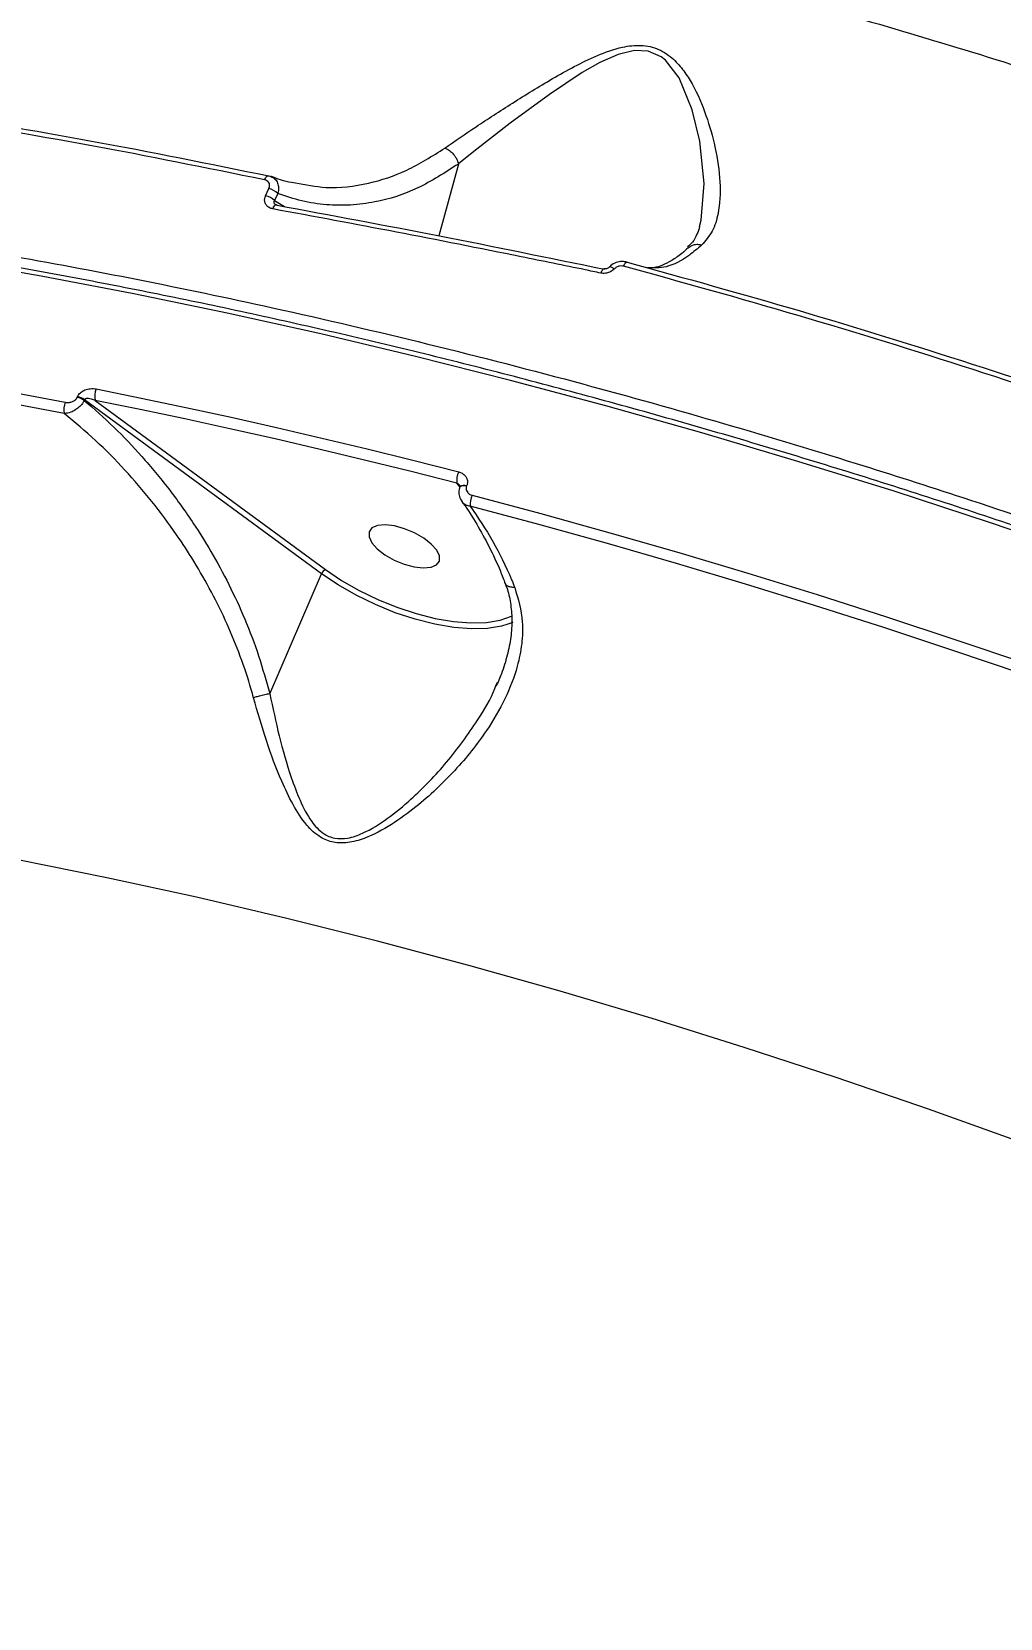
# Model space of a CAD drawing. Header units: millimetres. Extents: x -4688 to 6829, y -6350 to 4771.
# Drawn here: x 2614 to 2728.4, y 1560.9 to 1748.2 of the extents above; entities that cross this region are included whole.
import ezdxf

# ---------------------------------------------------------------- set-up
doc = ezdxf.new("R2010")
doc.units = ezdxf.units.MM
for name, color, linetype in [('DIKOM_ЗОНА', 80, 'Continuous'), ('DIKOM_ОБЪЕКТ', 7, 'Continuous'), ('DIKOM_РАЗМЕР_ЗОНА', 7, 'Continuous'), ('DIKOM_РАЗМЕР_ОБЪЕКТА', 7, 'Continuous')]:
    doc.layers.add(name, color=color, linetype=linetype)
doc.styles.add('style1', font='arial.ttf', dxfattribs={"width": 0.8})
doc.dimstyles.new('1-50', dxfattribs={"dimtxt": 300, "dimasz": 200, "dimexe": 100, "dimexo": 0, "dimgap": 100, "dimtad": 1, "dimtxsty": 'style1', "dimcen": 200, "dimclrd": 7, "dimclre": 7, "dimclrt": 7, "dimadec": 1, "dimazin": 2, "dimtfac": 1, "dimtmove": 0, "dimatfit": 2, "dimfxl": 0, "dimlwd": 25, "dimlwe": 18, "dimarcsym": 0})

# ---------------------------------------------------------------- blocks, each defined once
blk = doc.blocks.new('*D9')
at = {"layer": 'Defpoints', "color": 0, "transparency": 16777216}
for p in [(2285.35, 2926.08), (233.68, -3329.73), (5655.58, -3329.73)]:
    blk.add_point(p, dxfattribs=at)
at = {"layer": 'DIKOM_РАЗМЕР_ОБЪЕКТА', "color": 7, "lineweight": 18, "transparency": 16777216}
for p, q in [((2285.35, 2926.08), (5755.58, 2926.08)), ((233.68, -3329.73), (5755.58, -3329.73))]:
    blk.add_line(p, q, dxfattribs=at)
at = {"layer": 'DIKOM_РАЗМЕР_ОБЪЕКТА', "color": 7, "lineweight": 25, "transparency": 16777216}
blk.add_line((5655.58, 2726.08), (5655.58, -3129.73), dxfattribs=at)
at = {"layer": 'DIKOM_РАЗМЕР_ОБЪЕКТА', "color": 7, "transparency": 16777216}
for points in [[(5622.24, 2726.08), (5688.91, 2726.08), (5655.58, 2926.08)], [(5622.24, -3129.73), (5688.91, -3129.73), (5655.58, -3329.73)]]:
    blk.add_solid(points, dxfattribs=at)
at = {"layer": 'DIKOM_РАЗМЕР_ОБЪЕКТА', "color": 7, "transparency": 16777216, "insert": (5402.4, -130.27), "char_height": 300, "attachment_point": 5, "rotation": 90, "style": 'style1'}
blk.add_mtext('6250', dxfattribs=at)
blk = doc.blocks.new('*D10')
at = {"layer": 'Defpoints', "color": 0, "transparency": 16777216}
for p in [(2960.09, 4770.95), (741.18, -5330.34), (6729.08, -5330.34)]:
    blk.add_point(p, dxfattribs=at)
at = {"layer": 'DIKOM_РАЗМЕР_ЗОНА', "color": 7, "lineweight": 18, "transparency": 16777216}
for p, q in [((2960.09, 4770.95), (6829.08, 4770.95)), ((741.18, -5330.34), (6829.08, -5330.34))]:
    blk.add_line(p, q, dxfattribs=at)
at = {"layer": 'DIKOM_РАЗМЕР_ЗОНА', "color": 7, "lineweight": 25, "transparency": 16777216}
blk.add_line((6729.08, 4570.95), (6729.08, -5130.34), dxfattribs=at)
at = {"layer": 'DIKOM_РАЗМЕР_ЗОНА', "color": 7, "transparency": 16777216}
for points in [[(6695.74, 4570.95), (6762.41, 4570.95), (6729.08, 4770.95)], [(6695.74, -5130.34), (6762.41, -5130.34), (6729.08, -5330.34)]]:
    blk.add_solid(points, dxfattribs=at)
at = {"layer": 'DIKOM_РАЗМЕР_ЗОНА', "color": 7, "transparency": 16777216, "insert": (6475.9, -93.77), "char_height": 300, "attachment_point": 5, "rotation": 90, "style": 'style1'}
blk.add_mtext('10100', dxfattribs=at)
blk = doc.blocks.new('*D11')
at = {"layer": 'Defpoints', "color": 0, "transparency": 16777216}
for p in [(3703.08, 2652.76), (-3188.42, -47.63), (-3188.42, -4921.77)]:
    blk.add_point(p, dxfattribs=at)
at = {"layer": 'DIKOM_РАЗМЕР_ОБЪЕКТА', "color": 7, "lineweight": 18, "transparency": 16777216}
for p, q in [((3703.08, 2652.76), (3703.08, -5021.77)), ((-3188.42, -47.63), (-3188.42, -5021.77))]:
    blk.add_line(p, q, dxfattribs=at)
at = {"layer": 'DIKOM_РАЗМЕР_ОБЪЕКТА', "color": 7, "lineweight": 25, "transparency": 16777216}
blk.add_line((3503.08, -4921.77), (-2988.42, -4921.77), dxfattribs=at)
at = {"layer": 'DIKOM_РАЗМЕР_ОБЪЕКТА', "color": 7, "transparency": 16777216}
for points in [[(-2988.42, -4888.44), (-2988.42, -4955.11), (-3188.42, -4921.77)], [(3503.08, -4888.44), (3503.08, -4955.11), (3703.08, -4921.77)]]:
    blk.add_solid(points, dxfattribs=at)
at = {"layer": 'DIKOM_РАЗМЕР_ОБЪЕКТА', "color": 7, "transparency": 16777216, "insert": (4.08, -4668.6), "char_height": 300, "attachment_point": 5, "style": 'style1'}
blk.add_mtext('6900', dxfattribs=at)
blk = doc.blocks.new('*D12')
at = {"layer": 'Defpoints', "color": 0, "transparency": 16777216}
for p in [(4937.72, 2926.08), (-4688.42, -671.13), (4937.72, -6249.77)]:
    blk.add_point(p, dxfattribs=at)
at = {"layer": 'DIKOM_РАЗМЕР_ЗОНА', "color": 7, "lineweight": 18, "transparency": 16777216}
for p, q in [((4937.72, 2926.08), (4937.72, -6349.77)), ((-4688.42, -671.13), (-4688.42, -6349.77))]:
    blk.add_line(p, q, dxfattribs=at)
at = {"layer": 'DIKOM_РАЗМЕР_ЗОНА', "color": 7, "lineweight": 25, "transparency": 16777216}
blk.add_line((-4488.42, -6249.77), (4737.72, -6249.77), dxfattribs=at)
at = {"layer": 'DIKOM_РАЗМЕР_ЗОНА', "color": 7, "transparency": 16777216}
for points in [[(-4488.42, -6216.44), (-4488.42, -6283.11), (-4688.42, -6249.77)], [(4737.72, -6216.44), (4737.72, -6283.11), (4937.72, -6249.77)]]:
    blk.add_solid(points, dxfattribs=at)
at = {"layer": 'DIKOM_РАЗМЕР_ЗОНА', "color": 7, "transparency": 16777216, "insert": (124.65, -5996.6), "char_height": 300, "attachment_point": 5, "style": 'style1'}
blk.add_mtext('9650', dxfattribs=at)

msp = doc.modelspace()

# ---------------------------------------------------------------- linework, layer by layer
at = {"layer": 'DIKOM_ЗОНА', "color": 3, "lineweight": 15}
msp.add_lwpolyline([(2570.081, -2285.228, 0.3647019), (1741.185, -3270.482), (1741.185, -4330.338, -0.4142136), (741.185, -5330.338), (-888.842, -5330.338, -0.4142136), (-1888.842, -4330.338), (-1888.842, -2671.127, 0.4142136), (-2888.842, -1671.127), (-3688.422, -1671.127, -0.4142136), (-4688.422, -671.127), (-4688.422, 1138.873, -0.4142136), (-3688.422, 2138.873), (-3460.429, 2138.873, 0.2211165), (-2695.804, 2494.398, -0.0334984), (-2377.811, 2824.109, 0.1068234), (-2131.845, 3167.597, -0.2990107), (-1214.167, 3770.271), (731.296, 3770.271, 0.2141904), (1478.609, 4105.799, -0.933016), (4609.303, 1688.518, 0.1481275), (4441.226, 1133.627), (4441.226, -61.127, -0.3647019), (2570.081, -2285.228)], format="xyb", dxfattribs=at)
at = {"layer": 'DIKOM_ОБЪЕКТ', "color": 7, "linetype": 'Continuous', "lineweight": 15}
for p, q in [((2664.41, 1732.611), (2662.1, 1724.142)), ((2642.015, 1731.216), (2642.248, 1731.122)), ((2641.653, 1728.864), (2642.037, 1729.717)), ((2643.075, 1729.143), (2642.69, 1728.288)), ((2644.699, 1730.468), (2645.163, 1730.399)), ((2642.69, 1728.288), (2643.862, 1727.591)), ((2619.406, 1705.067), (2619.443, 1705.152)), ((2620.275, 1704.787), (2620.238, 1704.702)), ((2648.268, 1684.24), (2620.275, 1704.787)), ((2621.544, 1704.698), (2648.737, 1684.738)), ((2664.618, 1694.471), (2664.24, 1694.926)), ((2664.627, 1694.526), (2664.615, 1694.499)), ((2665.401, 1694.64), (2665.389, 1694.613)), ((2642.135, 1670.077), (2648.268, 1684.24)), ((2670.826, 1678.5), (2670.237, 1678.27)), ((2668.814, 1670.922), (2669.014, 1671.455))]:
    msp.add_line(p, q, dxfattribs=at)
at = {"layer": 'DIKOM_ОБЪЕКТ', "color": 7, "linetype": 'Continuous', "lineweight": 15, "flags": 128}
for points in [[(2692.868, 1725.232), (2693.096, 1725.975), (2693.432, 1730.298), (2692.917, 1735.293), (2692.029, 1739), (2690.477, 1742.769), (2688.868, 1744.868), (2688.36, 1745.273), (2686.837, 1745.949), (2685.217, 1746.024), (2683.265, 1745.551), (2681.101, 1744.586), (2679.025, 1743.399), (2675.161, 1740.821), (2670.525, 1737.416), (2666.241, 1734.099), (2664.413, 1732.621), (2664.411, 1732.619), (2664.411, 1732.619)], [(2641.526, 1730.743), (2641.582, 1730.867), (2641.643, 1730.977), (2641.706, 1731.069), (2641.771, 1731.142), (2641.836, 1731.194), (2641.899, 1731.225), (2641.959, 1731.232), (2642.015, 1731.216)], [(2642.503, 1727.312), (2642.56, 1727.447), (2642.621, 1727.564), (2642.686, 1727.659), (2642.753, 1727.732), (2642.819, 1727.778), (2642.883, 1727.798), (2642.922, 1727.796)], [(2642.922, 1727.796), (2642.943, 1727.79), (2642.997, 1727.755)], [(2861.34, 1633.812), (2850.546, 1639.275), (2839.652, 1644.615), (2828.666, 1649.826), (2817.599, 1654.904), (2806.458, 1659.846), (2795.255, 1664.646), (2783.998, 1669.302), (2772.696, 1673.808), (2761.359, 1678.161), (2749.997, 1682.358), (2738.62, 1686.394), (2727.236, 1690.268), (2715.856, 1693.974), (2704.488, 1697.511), (2693.144, 1700.874), (2681.831, 1704.062), (2670.56, 1707.072), (2659.341, 1709.901), (2648.182, 1712.546), (2637.093, 1715.007), (2626.083, 1717.279), (2615.162, 1719.362), (2604.339, 1721.254)], [(2681.252, 1719.731), (2681.303, 1719.868), (2681.358, 1719.987), (2681.414, 1720.086), (2681.469, 1720.162), (2681.522, 1720.212), (2681.572, 1720.235), (2681.603, 1720.235)], [(2682.807, 1720.215), (2682.672, 1720.31), (2682.547, 1720.385), (2682.437, 1720.436), (2682.345, 1720.462), (2682.276, 1720.462), (2682.234, 1720.439)], [(2683.929, 1720.544), (2683.985, 1720.668), (2684.042, 1720.778), (2684.1, 1720.872), (2684.158, 1720.947), (2684.214, 1721.001), (2684.266, 1721.033), (2684.314, 1721.043), (2684.356, 1721.03)], [(2541.769, 1714.883), (2550.923, 1714.144), (2560.196, 1713.244), (2569.584, 1712.182), (2579.079, 1710.96), (2588.674, 1709.579), (2598.364, 1708.038), (2608.142, 1706.34), (2618, 1704.486)], [(2617.881, 1703.165), (2608.045, 1705.016), (2598.289, 1706.71), (2588.62, 1708.247), (2579.045, 1709.626), (2569.572, 1710.845), (2560.205, 1711.904), (2550.951, 1712.803), (2541.818, 1713.539)], [(2664.24, 1694.926), (2658.85, 1696.296), (2653.473, 1697.625), (2648.11, 1698.911), (2642.762, 1700.155), (2637.431, 1701.355), (2632.117, 1702.513), (2626.821, 1703.627), (2621.544, 1704.698)], [(2621.652, 1706.059), (2626.941, 1704.986), (2632.25, 1703.869), (2637.576, 1702.708), (2642.921, 1701.505), (2648.281, 1700.258), (2653.657, 1698.969), (2659.047, 1697.637), (2664.45, 1696.263)], [(2664.615, 1694.499), (2664.618, 1694.505), (2664.69, 1694.589), (2664.812, 1694.643), (2664.975, 1694.666), (2665.171, 1694.656), (2665.389, 1694.613)], [(2664.626, 1694.524), (2664.63, 1694.533), (2664.702, 1694.616), (2664.823, 1694.67), (2664.987, 1694.693), (2665.183, 1694.683), (2665.401, 1694.64)], [(2666.041, 1693.5), (2674.152, 1691.338), (2682.286, 1689.083), (2690.439, 1686.736), (2698.607, 1684.299), (2706.786, 1681.773), (2714.974, 1679.158), (2723.167, 1676.455), (2731.361, 1673.667)], [(2730.991, 1672.414), (2722.816, 1675.196), (2714.641, 1677.893), (2706.471, 1680.502), (2698.31, 1683.023), (2690.16, 1685.455), (2682.025, 1687.796), (2673.909, 1690.046), (2665.816, 1692.204)], [(2661.219, 1687.752), (2660.321, 1688.452), (2659.236, 1689.071), (2658.054, 1689.561), (2656.868, 1689.881), (2655.777, 1690.005), (2654.867, 1689.923), (2654.213, 1689.642), (2653.868, 1689.184), (2653.86, 1688.588), (2654.189, 1687.9), (2654.828, 1687.177), (2655.727, 1686.477), (2656.812, 1685.858), (2657.994, 1685.368), (2659.18, 1685.049), (2660.271, 1684.925), (2661.181, 1685.006), (2661.835, 1685.287), (2662.18, 1685.745), (2662.188, 1686.341), (2661.859, 1687.029), (2661.219, 1687.752)], [(2670.237, 1678.27), (2669.524, 1678.063), (2667.854, 1677.794), (2665.951, 1677.742), (2663.858, 1677.907), (2661.624, 1678.286), (2659.303, 1678.87), (2656.946, 1679.645), (2654.611, 1680.594), (2652.352, 1681.693), (2650.221, 1682.918), (2648.268, 1684.24)], [(2648.737, 1684.738), (2650.631, 1683.456), (2652.697, 1682.269), (2654.888, 1681.203), (2657.152, 1680.283), (2659.436, 1679.531), (2661.688, 1678.965), (2663.854, 1678.597), (2665.883, 1678.437), (2667.729, 1678.488), (2669.348, 1678.748), (2670.702, 1679.213), (2670.802, 1679.26)], [(2774.003, 1599.977), (2763.264, 1604.49), (2752.477, 1608.855), (2741.651, 1613.068), (2730.796, 1617.125), (2719.923, 1621.023), (2709.042, 1624.756), (2698.162, 1628.323), (2687.294, 1631.719), (2676.449, 1634.942), (2665.635, 1637.989), (2654.864, 1640.856), (2644.145, 1643.542), (2633.488, 1646.042), (2622.903, 1648.357), (2612.4, 1650.482)]]:
    msp.add_lwpolyline(points, dxfattribs=at)
at = {"layer": 'DIKOM_ОБЪЕКТ', "color": 7, "linetype": 'Continuous', "lineweight": 15}
for centre, radius, start, end in [((2641.156, 1726.748), 2.174, 45.1003, 76.77821), ((2641.54, 1727.592), 2.183, 45.29183, 76.82166), ((2619.807, 1703.657), 1.988, 155.36734, 194.32946), ((2618.971, 1702.941), 2.169, 54.25146, 78.43366), ((2619.008, 1703.027), 2.169, 54.25146, 78.43366), ((2623.4, 1705.236), 1.932, 154.78421, 196.15777), ((2666.632, 1695.236), 2.412, 154.7911, 187.38813), ((2668.377, 1692.427), 2.571, 155.32354, 184.97744), ((2649.131, 1683.897), 0.928, 115.09179, 158.33887)]:
    msp.add_arc(centre, radius, start, end, dxfattribs=at)
for points, knots in [([(2422.177, 1731.331), (2422.437, 1731.609), (2424.775, 1734.11), (2429.994, 1738.424), (2437.879, 1744.223), (2446.164, 1749.209), (2454.582, 1753.512), (2463.007, 1757.195), (2471.994, 1760.536), (2481.528, 1763.518), (2491.623, 1766.136), (2502.247, 1768.37), (2513.4, 1770.208), (2524.404, 1771.559), (2535.155, 1772.488), (2545.569, 1773.063), (2556.282, 1773.335), (2566.794, 1773.302), (2577.032, 1773.008), (2586.965, 1772.496), (2597.082, 1771.749), (2610.141, 1770.503), (2626.339, 1768.483), (2645.854, 1765.339), (2665.83, 1761.419), (2686.176, 1756.735), (2704.763, 1751.841), (2721.461, 1746.983), (2736.193, 1742.366), (2751.024, 1737.388), (2765.916, 1732.058), (2780.877, 1726.371), (2795.848, 1720.347), (2810.814, 1713.989), (2824.96, 1707.658), (2838.273, 1701.42), (2850.757, 1695.324), (2863.132, 1689.033), (2874.839, 1682.842), (2885.862, 1676.799), (2896.231, 1670.924), (2906.468, 1664.924), (2919.3, 1657.177), (2928.472, 1651.29), (2934.375, 1647.501)], [0, 0, 0, 0, 0.00365, 0.0328019, 0.0620439, 0.0913589, 0.1156482, 0.1400516, 0.1644977, 0.189166, 0.213879, 0.2388182, 0.2638039, 0.2889112, 0.3099625, 0.3310138, 0.3521805, 0.3733471, 0.3916959, 0.4100446, 0.4284708, 0.4468971, 0.4801902, 0.513728, 0.5473846, 0.5811914, 0.6151191, 0.6390115, 0.6630164, 0.6870637, 0.7113279, 0.7356354, 0.7601623, 0.7847334, 0.8094207, 0.8304097, 0.8513987, 0.8724971, 0.8935955, 0.9118753, 0.9301551, 0.9485063, 0.9668575, 1, 1, 1, 1]), ([(2662.812, 1734.5), (2664.006, 1735.323), (2666.429, 1736.993), (2670.765, 1739.801), (2674.7, 1742.239), (2678.085, 1744.137), (2680.811, 1745.473), (2683.468, 1746.432), (2686, 1746.741), (2688.169, 1746.248), (2689.827, 1745.066), (2691.073, 1743.612), (2692.464, 1741.39), (2693.755, 1738.312), (2694.854, 1734.359), (2695.422, 1730.369), (2695.248, 1727.071), (2694.496, 1724.592), (2693.592, 1723.551), (2693.134, 1723.024)], [0, 0, 0, 0, 0.0827068, 0.1677677, 0.252791, 0.296321, 0.3403099, 0.3851502, 0.4167702, 0.4486928, 0.4828641, 0.5139985, 0.545839, 0.6199816, 0.6956288, 0.7852662, 0.8772514, 0.9378615, 1, 1, 1, 1]), ([(2641.526, 1730.743), (2634.628, 1732.144), (2620.809, 1734.951), (2600.446, 1738.3), (2580.337, 1741.064), (2567.306, 1742.297), (2560.781, 1742.915)], [0, 0, 0, 0, 0.248104, 0.4969539, 0.7480901, 1, 1, 1, 1]), ([(2561.388, 1743.369), (2567.805, 1742.763), (2580.657, 1741.549), (2600.625, 1738.818), (2621.054, 1735.471), (2635.021, 1732.636), (2642.015, 1731.216)], [0, 0, 0, 0, 0.2481019, 0.4969506, 0.748088, 1, 1, 1, 1]), ([(2645.163, 1730.399), (2646.361, 1730.164), (2649.201, 1729.606), (2653.645, 1730.165), (2658.382, 1731.679), (2661.325, 1733.553), (2662.812, 1734.5)], [0, 0, 0, 0, 0.20526738, 0.4867071, 0.74067493, 1, 1, 1, 1]), ([(2662.812, 1734.5), (2662.849, 1734.486), (2662.992, 1734.433), (2663.315, 1734.261), (2663.751, 1733.898), (2664.193, 1733.313), (2664.334, 1732.863), (2664.411, 1732.619)], [0, 0, 0, 0, 0.0513225, 0.1965837, 0.4492344, 0.7018846, 1, 1, 1, 1]), ([(2664.41, 1732.611), (2662.82, 1731.587), (2659.601, 1729.513), (2655.29, 1728.176), (2651.681, 1727.698), (2648.796, 1727.741), (2645.907, 1728.172), (2644.022, 1728.819), (2643.075, 1729.143)], [0, 0, 0, 0, 0.2282496, 0.4620538, 0.5940017, 0.7269331, 0.8629409, 1, 1, 1, 1]), ([(2664.411, 1732.619), (2664.411, 1732.618), (2664.411, 1732.616), (2664.411, 1732.613), (2664.41, 1732.611), (2664.41, 1732.611)], [0, 0, 0, 0, 0.3349402, 0.7869978, 1, 1, 1, 1]), ([(2365.906, 1688.306), (2365.943, 1688.345), (2367.852, 1690.35), (2371.714, 1693.566), (2377.403, 1697.984), (2382.968, 1701.748), (2388.886, 1705.31), (2395.78, 1708.984), (2403.775, 1712.687), (2413.006, 1716.321), (2423.258, 1719.723), (2434.598, 1722.819), (2446.656, 1725.436), (2458.868, 1727.501), (2470.121, 1728.936), (2481.644, 1730.017), (2493.424, 1730.754), (2506.597, 1731.143), (2520.231, 1731.119), (2534.295, 1730.678), (2547.59, 1729.884), (2559.963, 1728.849), (2571.333, 1727.674), (2582.884, 1726.256), (2595.748, 1724.436), (2609.974, 1722.124), (2625.603, 1719.224), (2642.17, 1715.775), (2659.664, 1711.721), (2677.425, 1707.167), (2694.681, 1702.345), (2710.001, 1697.734), (2725.204, 1692.871), (2740.286, 1687.769), (2756.61, 1681.907), (2772.974, 1675.686), (2789.334, 1669.119), (2805.684, 1662.203), (2821.986, 1654.949), (2838.209, 1647.364), (2854.959, 1639.145), (2872.13, 1630.284), (2889.663, 1620.751), (2906.869, 1610.899), (2923.73, 1600.732), (2940.034, 1590.38), (2955.742, 1579.872), (2969.272, 1570.371), (2977.456, 1564.305), (2980.789, 1561.835)], [0, 0, 0, 0, 0.0004422, 0.022746, 0.03966, 0.056574, 0.0735577, 0.0905414, 0.1124845, 0.1345298, 0.1566135, 0.1817028, 0.2068488, 0.2293872, 0.2519668, 0.2689744, 0.2909172, 0.3129623, 0.3350457, 0.3573274, 0.3796488, 0.3965538, 0.4134587, 0.4304333, 0.4474078, 0.4693509, 0.4913961, 0.5134797, 0.5385688, 0.5637147, 0.586253, 0.6088324, 0.62584, 0.647783, 0.6698282, 0.6919118, 0.7141937, 0.7365152, 0.7589722, 0.7816015, 0.8042725, 0.8297759, 0.8552792, 0.8809027, 0.9065866, 0.9323923, 0.9575184, 0.9827014, 1, 1, 1, 1]), ([(2642.037, 1729.717), (2642.066, 1729.796), (2642.126, 1729.963), (2642.116, 1730.224), (2642.009, 1730.465), (2641.808, 1730.656), (2641.62, 1730.714), (2641.526, 1730.743)], [0, 0, 0, 0, 0.1798429, 0.3800928, 0.5812065, 0.7906973, 1, 1, 1, 1]), ([(2642.248, 1731.122), (2642.348, 1731.089), (2642.627, 1730.995), (2642.953, 1730.635), (2643.172, 1730.109), (2643.191, 1729.582), (2643.106, 1729.262), (2643.075, 1729.143)], [0, 0, 0, 0, 0.1344443, 0.377784, 0.6186211, 0.8595165, 1, 1, 1, 1]), ([(2644.726, 1730.417), (2644.289, 1730.508), (2643.459, 1730.68), (2642.653, 1731.018), (2642.271, 1731.179)], [0, 0, 0, 0, 0.5264163, 1, 1, 1, 1]), ([(2861.488, 1634.364), (2859.705, 1635.277), (2854.535, 1637.923), (2845.904, 1642.221), (2835.575, 1647.217), (2825.166, 1652.095), (2814.687, 1656.854), (2804.145, 1661.489), (2793.548, 1665.998), (2782.905, 1670.376), (2772.223, 1674.62), (2761.511, 1678.728), (2750.775, 1682.695), (2740.026, 1686.52), (2729.27, 1690.199), (2718.515, 1693.73), (2707.77, 1697.109), (2697.043, 1700.334), (2686.341, 1703.403), (2675.674, 1706.314), (2665.048, 1709.064), (2654.472, 1711.652), (2643.954, 1714.074), (2633.501, 1716.33), (2623.122, 1718.418), (2612.824, 1720.336), (2602.615, 1722.083), (2592.502, 1723.657), (2582.494, 1725.057), (2572.598, 1726.282), (2562.82, 1727.331), (2553.169, 1728.204), (2543.652, 1728.899), (2534.275, 1729.417), (2525.046, 1729.756), (2515.972, 1729.916), (2507.059, 1729.898), (2498.315, 1729.7), (2489.745, 1729.324), (2481.356, 1728.769), (2473.155, 1728.036), (2465.147, 1727.126), (2457.339, 1726.038), (2449.736, 1724.773), (2442.345, 1723.333), (2435.17, 1721.719), (2428.217, 1719.93), (2421.492, 1717.97), (2415, 1715.838), (2408.745, 1713.538), (2402.733, 1711.069), (2396.968, 1708.435), (2391.455, 1705.637), (2386.198, 1702.676), (2381.201, 1699.556), (2376.466, 1696.281), (2372.011, 1692.845), (2368.347, 1689.758), (2366.281, 1687.755), (2365.507, 1687.006)], [0, 0, 0, 0, 0.0093746, 0.0271864, 0.0449984, 0.0628104, 0.0806223, 0.0984341, 0.116246, 0.1340579, 0.1518698, 0.1696818, 0.1874938, 0.205306, 0.2231183, 0.2409307, 0.2587433, 0.2765562, 0.2943692, 0.3121826, 0.3299962, 0.3478102, 0.3656245, 0.3834392, 0.4012543, 0.4190699, 0.436886, 0.4547026, 0.4725198, 0.4903376, 0.508156, 0.5259751, 0.543795, 0.5616156, 0.579437, 0.5972592, 0.6150823, 0.6329063, 0.6507312, 0.668557, 0.6863838, 0.7042113, 0.7220398, 0.7398689, 0.7576987, 0.775529, 0.7933595, 0.8111899, 0.8290198, 0.8468486, 0.8646758, 0.8825006, 0.9003223, 0.9181399, 0.9359523, 0.9537585, 0.9715573, 0.9893478, 1, 1, 1, 1]), ([(2642.503, 1727.312), (2642.353, 1727.354), (2642.051, 1727.437), (2641.722, 1727.728), (2641.544, 1728.099), (2641.521, 1728.496), (2641.611, 1728.748), (2641.653, 1728.864)], [0, 0, 0, 0, 0.21314339, 0.42647523, 0.63060148, 0.82892302, 1, 1, 1, 1]), ([(2681.252, 1719.731), (2680.623, 1719.861), (2677.479, 1720.514), (2669.397, 1722.166), (2657.06, 1724.61), (2647.358, 1726.411), (2642.503, 1727.312)], [0, 0, 0, 0, 0.0480633, 0.2403248, 0.6198806, 1, 1, 1, 1]), ([(2642.69, 1728.288), (2642.665, 1728.256), (2642.622, 1728.2), (2642.608, 1728.118), (2642.616, 1728.043), (2642.639, 1727.988), (2642.693, 1727.916), (2642.744, 1727.872), (2642.792, 1727.843), (2642.801, 1727.837)], [0, 0, 0, 0, 0.2375543, 0.42280806, 0.4888661, 0.68429331, 0.73716986, 0.94927532, 1, 1, 1, 1]), ([(2642.921, 1727.798), (2642.913, 1727.799), (2642.856, 1727.805), (2642.815, 1727.827), (2642.805, 1727.835), (2642.804, 1727.836)], [0, 0, 0, 0, 0.13065012, 0.89020669, 1, 1, 1, 1]), ([(2642.997, 1727.755), (2649.364, 1726.571), (2662.115, 1724.2), (2675.137, 1721.533), (2681.656, 1720.198)], [0, 0, 0, 0, 0.4993566, 1, 1, 1, 1]), ([(2692.902, 1725.224), (2692.803, 1724.912), (2692.579, 1724.203), (2692.128, 1723.422), (2691.681, 1723.007), (2691.487, 1722.826)], [0, 0, 0, 0, 0.3075879, 0.6983638, 1, 1, 1, 1]), ([(2693.134, 1723.024), (2692.651, 1722.62), (2691.227, 1721.43), (2689.047, 1720.292), (2687.483, 1720.332), (2686.764, 1720.35)], [0, 0, 0, 0, 0.2172716, 0.6403026, 1, 1, 1, 1]), ([(2691.546, 1722.723), (2691.293, 1722.493), (2690.615, 1721.874), (2689.584, 1721.185), (2688.479, 1720.628), (2687.564, 1720.345), (2687.069, 1720.33), (2686.856, 1720.324)], [0, 0, 0, 0, 0.1356906, 0.3640549, 0.5928707, 0.8248771, 1, 1, 1, 1]), ([(2693.134, 1723.024), (2693.094, 1723.034), (2692.91, 1723.081), (2692.514, 1723.113), (2691.99, 1723.02), (2691.7, 1722.797), (2691.566, 1722.694)], [0, 0, 0, 0, 0.0705734, 0.323538, 0.6880708, 1, 1, 1, 1]), ([(2682.807, 1720.215), (2682.677, 1720.103), (2682.416, 1719.88), (2681.91, 1719.707), (2681.51, 1719.684), (2681.299, 1719.722), (2681.252, 1719.731)], [0, 0, 0, 0, 0.3053831, 0.6114639, 0.9125789, 1, 1, 1, 1]), ([(2682.232, 1720.442), (2682.221, 1720.429), (2682.178, 1720.38), (2682.064, 1720.305), (2681.901, 1720.241), (2681.745, 1720.22), (2681.641, 1720.224), (2681.607, 1720.235), (2681.603, 1720.236)], [0, 0, 0, 0, 0.0885529, 0.3359174, 0.5597046, 0.7871475, 0.9790805, 1, 1, 1, 1]), ([(2684.328, 1721.026), (2684.135, 1721.067), (2683.709, 1721.155), (2683.022, 1720.994), (2682.509, 1720.725), (2682.294, 1720.484), (2682.246, 1720.431)], [0, 0, 0, 0, 0.25913667, 0.57112892, 0.90548895, 1, 1, 1, 1]), ([(2683.929, 1720.544), (2683.887, 1720.554), (2683.733, 1720.589), (2683.441, 1720.575), (2683.085, 1720.453), (2682.9, 1720.294), (2682.807, 1720.215)], [0, 0, 0, 0, 0.1085481, 0.3983774, 0.6996407, 1, 1, 1, 1]), ([(2766.128, 1694.07), (2759.32, 1696.571), (2745.684, 1701.579), (2725.125, 1708.438), (2704.5, 1714.853), (2690.792, 1718.645), (2683.929, 1720.544)], [0, 0, 0, 0, 0.2482771, 0.497233, 0.7482654, 1, 1, 1, 1]), ([(2684.356, 1721.03), (2691.114, 1719.16), (2704.65, 1715.416), (2725.149, 1709.049), (2745.772, 1702.177), (2759.539, 1697.12), (2766.432, 1694.588)], [0, 0, 0, 0, 0.2482753, 0.4972304, 0.7482641, 1, 1, 1, 1]), ([(2620.238, 1704.702), (2620.2, 1704.627), (2620.072, 1704.381), (2619.748, 1703.988), (2619.232, 1703.572), (2618.625, 1703.271), (2618.157, 1703.17), (2617.919, 1703.166), (2617.881, 1703.165)], [0, 0, 0, 0, 0.0891853, 0.2936483, 0.4896032, 0.7163748, 0.9545823, 1, 1, 1, 1]), ([(2618, 1704.486), (2618.159, 1704.469), (2618.44, 1704.44), (2618.84, 1704.545), (2619.144, 1704.715), (2619.325, 1704.903), (2619.387, 1705.029), (2619.406, 1705.067)], [0, 0, 0, 0, 0.3025704, 0.534681, 0.7254608, 0.9171004, 1, 1, 1, 1]), ([(2619.443, 1705.152), (2619.471, 1705.209), (2619.569, 1705.407), (2619.86, 1705.704), (2620.35, 1705.973), (2620.978, 1706.132), (2621.414, 1706.085), (2621.652, 1706.059)], [0, 0, 0, 0, 0.0796272, 0.2757181, 0.4707552, 0.7105349, 1, 1, 1, 1]), ([(2620.238, 1704.702), (2621.415, 1703.67), (2623.767, 1701.605), (2627.097, 1698.097), (2630.255, 1694.298), (2632.952, 1690.525), (2635.31, 1686.743), (2637.349, 1682.993), (2639.245, 1678.869), (2640.896, 1674.565), (2641.721, 1671.572), (2642.133, 1670.075)], [0, 0, 0, 0, 0.1183264, 0.236652, 0.3581433, 0.479627, 0.5712577, 0.6768288, 0.7823876, 0.8912056, 1, 1, 1, 1]), ([(2621.544, 1704.698), (2621.394, 1704.76), (2621.128, 1704.869), (2620.765, 1704.939), (2620.524, 1704.938), (2620.385, 1704.896), (2620.311, 1704.85), (2620.286, 1704.806), (2620.275, 1704.787)], [0, 0, 0, 0, 0.3509401, 0.6182411, 0.802894, 0.8793152, 0.9492173, 1, 1, 1, 1]), ([(2640.225, 1669.608), (2640.134, 1669.935), (2639.679, 1671.578), (2638.701, 1674.507), (2636.594, 1679.648), (2634.036, 1684.454), (2630.945, 1689.201), (2628.248, 1692.829), (2625.043, 1696.548), (2621.598, 1700.045), (2619.123, 1702.123), (2617.881, 1703.165)], [0, 0, 0, 0, 0.0242949, 0.1218861, 0.2202173, 0.4215155, 0.5118876, 0.6318247, 0.7525904, 0.8758755, 1, 1, 1, 1]), ([(2664.45, 1696.263), (2664.588, 1696.216), (2664.882, 1696.117), (2665.228, 1695.832), (2665.45, 1695.463), (2665.528, 1695.049), (2665.443, 1694.776), (2665.401, 1694.64)], [0, 0, 0, 0, 0.1890341, 0.4045268, 0.6068518, 0.803372, 1, 1, 1, 1]), ([(2664.601, 1694.645), (2664.6, 1694.646), (2664.556, 1694.713), (2664.431, 1694.813), (2664.302, 1694.889), (2664.24, 1694.926)], [0, 0, 0, 0, 0.0123827, 0.5288804, 1, 1, 1, 1]), ([(2664.63, 1694.494), (2664.607, 1694.453), (2664.47, 1694.205), (2664.445, 1693.684), (2664.558, 1693.123), (2664.764, 1692.87), (2664.829, 1692.79)], [0, 0, 0, 0, 0.0766138, 0.4627867, 0.8297934, 1, 1, 1, 1]), ([(2664.599, 1694.643), (2664.611, 1694.627), (2664.647, 1694.581), (2664.645, 1694.588), (2664.629, 1694.539), (2664.623, 1694.523)], [0, 0, 0, 0, 0.2544585, 0.7517316, 1, 1, 1, 1]), ([(2665.389, 1694.613), (2665.36, 1694.521), (2665.303, 1694.336), (2665.356, 1694.053), (2665.507, 1693.8), (2665.744, 1693.602), (2665.947, 1693.532), (2666.041, 1693.5)], [0, 0, 0, 0, 0.1951513, 0.3900918, 0.5932741, 0.8111156, 1, 1, 1, 1]), ([(2664.804, 1692.758), (2664.866, 1692.679), (2665.493, 1691.878), (2666.589, 1690.115), (2668.058, 1687.46), (2669.179, 1685.089), (2669.756, 1683.552), (2669.944, 1683.049)], [0, 0, 0, 0, 0.03034566, 0.30852423, 0.58682907, 0.8649544, 1, 1, 1, 1]), ([(2665.816, 1692.204), (2665.648, 1692.245), (2665.286, 1692.334), (2664.945, 1692.553), (2664.845, 1692.741), (2664.828, 1692.774)], [0, 0, 0, 0, 0.4163362, 0.8985516, 1, 1, 1, 1]), ([(2665.816, 1692.204), (2666.728, 1690.864), (2668.516, 1688.238), (2670.158, 1684.843), (2670.944, 1682.932), (2671.069, 1682.628)], [0, 0, 0, 0, 0.4665329, 0.9150118, 1, 1, 1, 1]), ([(2671.069, 1682.628), (2671.46, 1681.286), (2672.095, 1679.108), (2671.95, 1675.948), (2671.349, 1672.892), (2669.999, 1669.423), (2667.563, 1665.259), (2664.071, 1660.904), (2660.186, 1657.234), (2656.541, 1654.573), (2653.823, 1653.092), (2651.454, 1652.427), (2649.645, 1652.445), (2647.921, 1653.14), (2646.28, 1654.694), (2644.823, 1656.992), (2643.25, 1660.323), (2641.682, 1664.53), (2640.714, 1667.905), (2640.225, 1669.608)], [0, 0, 0, 0, 0.0742575, 0.1205067, 0.1678162, 0.2375794, 0.3094454, 0.4056706, 0.5047063, 0.5602499, 0.6168552, 0.6484773, 0.675388, 0.7024598, 0.7386873, 0.7871107, 0.8368189, 0.9176543, 1, 1, 1, 1]), ([(2669.93, 1683.067), (2669.994, 1682.917), (2670.309, 1682.185), (2670.595, 1680.769), (2670.779, 1678.815), (2670.651, 1676.745), (2670.215, 1674.607), (2669.622, 1672.644), (2669.071, 1671.426), (2668.843, 1670.92)], [0, 0, 0, 0, 0.0396845, 0.1943916, 0.3571782, 0.5262113, 0.7000302, 0.8755604, 1, 1, 1, 1]), ([(2671.069, 1682.628), (2671.044, 1682.627), (2670.828, 1682.62), (2670.459, 1682.663), (2670.093, 1682.825), (2670.011, 1683.006), (2669.974, 1683.087)], [0, 0, 0, 0, 0.045024, 0.3820291, 0.7247389, 1, 1, 1, 1]), ([(2642.135, 1670.077), (2642.495, 1668.404), (2643.221, 1665.029), (2644.417, 1660.836), (2645.672, 1657.464), (2646.843, 1655.171), (2648.254, 1653.592), (2649.799, 1652.918), (2651.454, 1652.97), (2653.619, 1653.738), (2656.13, 1655.335), (2659.494, 1658.125), (2663.187, 1661.963), (2666.4, 1666.432), (2668.279, 1669.478), (2668.787, 1670.848), (2668.814, 1670.922)], [0, 0, 0, 0, 0.10781944, 0.21738574, 0.28071676, 0.34509808, 0.39011606, 0.42269269, 0.45524884, 0.49475906, 0.56693343, 0.64116157, 0.76982632, 0.90154584, 0.9946688, 1, 1, 1, 1]), ([(2642.133, 1670.075), (2641.945, 1670.032), (2641.569, 1669.946), (2640.96, 1669.797), (2640.511, 1669.683), (2640.292, 1669.626), (2640.225, 1669.608)], [0, 0, 0, 0, 0.3252677, 0.6505354, 0.8925526, 1, 1, 1, 1]), ([(2642.133, 1670.075), (2642.133, 1670.075), (2642.134, 1670.076), (2642.135, 1670.076), (2642.135, 1670.077), (2642.135, 1670.077)], [0, 0, 0, 0, 0.2963091, 0.6893277, 1, 1, 1, 1])]:
    msp.add_open_spline(points, degree=3, knots=knots, dxfattribs=at)

# ---------------------------------------------------------------- dimensions: what is measured, and where the dimension line sits
at = {"layer": 'DIKOM_РАЗМЕР_ЗОНА'}
dim = msp.add_linear_dim(base=(6729.076, -5330.338), p1=(2960.09, 4770.953), p2=(741.185, -5330.338), angle=90, text='10100', dimstyle='1-50', dxfattribs=at)
dim.commit()
dim.dimension.update_dxf_attribs({"geometry": '*D10', "text_midpoint": (6729.076, -93.775), "dimtype": 160})
dim = msp.add_linear_dim(base=(4937.725, -6249.775), p1=(-4688.422, -671.127), p2=(4937.725, 2926.075), text='9650', dimstyle='1-50', dxfattribs=at)
dim.commit()
dim.dimension.update_dxf_attribs({"geometry": '*D12', "text_midpoint": (124.651, -6249.775), "dimtype": 160})
at = {"layer": 'DIKOM_РАЗМЕР_ОБЪЕКТА'}
dim = msp.add_linear_dim(base=(5655.576, -3329.729), p1=(2285.35, 2926.075), p2=(233.685, -3329.729), angle=90, text='6250', dimstyle='1-50', dxfattribs=at)
dim.commit()
dim.dimension.update_dxf_attribs({"geometry": '*D9', "text_midpoint": (5655.576, -130.275), "dimtype": 160})
dim = msp.add_linear_dim(base=(-3188.422, -4921.775), p1=(3703.085, 2652.764), p2=(-3188.422, -47.627), text='6900', dimstyle='1-50', dxfattribs=at)
dim.commit()
dim.dimension.update_dxf_attribs({"geometry": '*D11', "text_midpoint": (4.076, -4921.775), "dimtype": 160})

doc.saveas('drawing.dxf')
